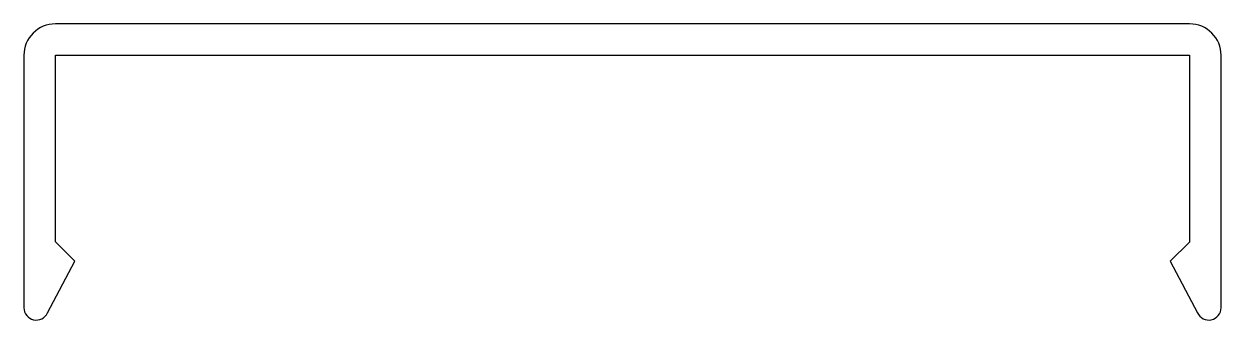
# Model space of a CAD drawing. Extents: x 352.4 to 413.4, y 210.6 to 225.7.
import ezdxf

# ---------------------------------------------------------------- set-up
doc = ezdxf.new("R2010")
doc.units = 0
doc.layers.get('0').update_dxf_attribs({"linetype": 'CONTINUOUS'})

msp = doc.modelspace()

# ---------------------------------------------------------------- linework, layer by layer
at = {"color": 7}
msp.add_lwpolyline([(354.005, 225.706, 0.414214), (352.405, 224.106), (352.405, 211.232, 0.808168), (353.602, 210.975), (355.005, 213.606), (354.005, 214.597), (354.005, 224.106), (411.805, 224.106), (411.805, 214.574), (410.805, 213.606), (412.207, 210.977, 0.809523), (413.405, 211.232), (413.405, 224.106, 0.414214), (411.805, 225.706)], format="xyb", close=True, dxfattribs=at)

doc.saveas('drawing.dxf')
